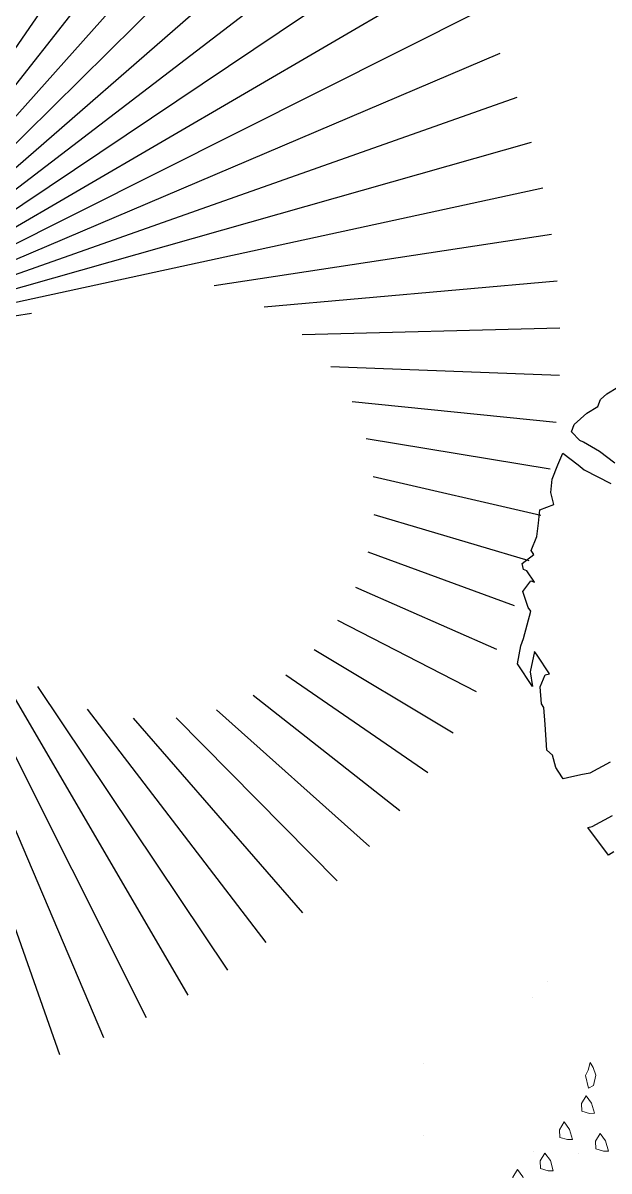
# Model space of a CAD drawing. Header units: millimetres. Extents: x 111 to 1506, y 14 to 566.
# Drawn here: x 213.442 to 214.805, y 106.657 to 109.328 of the extents above; entities that cross this region are included whole.
import ezdxf

# ---------------------------------------------------------------- set-up
doc = ezdxf.new("R2010")
doc.units = ezdxf.units.MM
doc.layers.add('ARBOLES', color=78, linetype='Continuous', lineweight=5)
doc.layers.add('fer', color=8, linetype='Continuous')
doc.layers.add('FURN', color=253, linetype='Continuous')

# ---------------------------------------------------------------- blocks, each defined once
blk = doc.blocks.new('km')
at = {"layer": 'FURN', "color": 62}
for p, q in [((1580.8433, 48.5734), (1580.8069, 48.9486)), ((1580.9287, 48.593), (1580.9164, 48.9558)), ((1581.0157, 48.5979), (1581.0261, 48.956)), ((1581.1023, 48.588), (1581.1356, 48.9494)), ((1580.7617, 48.5392), (1580.6981, 48.9346)), ((1581.1863, 48.5635), (1581.2444, 48.9359)), ((1580.6861, 48.4907), (1580.5905, 48.9138)), ((1581.2658, 48.5246), (1581.3522, 48.9156)), ((1580.6186, 48.4282), (1580.4843, 48.8863)), ((1581.3385, 48.4718), (1581.4585, 48.8886)), ((1580.5615, 48.3518), (1580.38, 48.8521)), ((1581.4023, 48.4054), (1581.5629, 48.855)), ((1581.4548, 48.3258), (1581.665, 48.8148)), ((1580.5178, 48.2614), (1580.2782, 48.8115)), ((1580.4911, 48.1556), (1580.179, 48.7646)), ((1581.4932, 48.2331), (1581.7644, 48.7684)), ((1580.489, 48.0289), (1580.083, 48.7115)), ((1581.5137, 48.1259), (1581.8606, 48.7158)), ((1580.9754, 47.2108), (1579.9906, 48.6525)), ((1581.5085, 47.9993), (1581.9534, 48.6572)), ((1580.9754, 47.2108), (1579.902, 48.5878)), ((1581.1696, 47.4623), (1582.0422, 48.593)), ((1580.9754, 47.2108), (1579.8176, 48.5177)), ((1581.2444, 47.5173), (1582.1269, 48.5232)), ((1580.9754, 47.2108), (1579.7379, 48.4424)), ((1581.3296, 47.5666), (1582.2071, 48.4483)), ((1580.9754, 47.2108), (1579.663, 48.3623)), ((1581.4229, 47.6072), (1582.2823, 48.3686)), ((1580.9754, 47.2108), (1579.5932, 48.2776)), ((1580.9754, 47.2108), (1579.529, 48.1887)), ((1580.9754, 47.2108), (1579.4704, 48.0959)), ((1580.9754, 47.2108), (1579.4178, 47.9997)), ((1580.9754, 47.2108), (1579.3714, 47.9003)), ((1580.9754, 47.2108), (1579.3312, 47.7983)), ((1580.9754, 47.2108), (1579.2976, 47.6939)), ((1580.9754, 47.2108), (1580.7084, 47.6598)), ((1580.9754, 47.2108), (1579.2706, 47.5876))]:
    blk.add_line(p, q, dxfattribs=at)
blk = doc.blocks.new('tr')
at = {"layer": 'fer', "color": 97}
for p, q in [((1379.5444, 205.4002), (1379.5027, 205.3309)), ((1379.5444, 205.4002), (1379.5027, 205.3309)), ((1379.5325, 205.4089), (1379.5444, 205.4002)), ((1379.5325, 205.4089), (1379.5444, 205.4002)), ((1379.4968, 205.3396), (1379.4551, 205.3742)), ((1379.4968, 205.3396), (1379.4551, 205.3742)), ((1379.3421, 205.3222), (1379.3837, 205.2876)), ((1379.3421, 205.3222), (1379.3837, 205.2876)), ((1379.5027, 205.3309), (1379.4968, 205.3396)), ((1379.5027, 205.3309), (1379.4968, 205.3396)), ((1379.3837, 205.2876), (1379.3956, 205.2702)), ((1379.3837, 205.2876), (1379.3956, 205.2702)), ((1379.3956, 205.2702), (1379.4135, 205.2442)), ((1379.3956, 205.2702), (1379.4135, 205.2442)), ((1379.4135, 205.2442), (1379.4194, 205.2356)), ((1379.4135, 205.2442), (1379.4135, 205.2442)), ((1379.4135, 205.2442), (1379.4194, 205.2356)), ((1379.4135, 205.2442), (1379.4135, 205.2442)), ((1379.4075, 205.2182), (1379.4016, 205.2096)), ((1379.4075, 205.2182), (1379.4016, 205.2096)), ((1379.4194, 205.2356), (1379.4075, 205.2182)), ((1379.4194, 205.2356), (1379.4075, 205.2182)), ((1379.3778, 205.1922), (1379.3718, 205.1749)), ((1379.3778, 205.1922), (1379.3718, 205.1749)), ((1379.4016, 205.2096), (1379.3778, 205.1922)), ((1379.4016, 205.2096), (1379.3778, 205.1922)), ((1379.3778, 205.1922), (1379.3778, 205.1922)), ((1379.3778, 205.1922), (1379.3778, 205.1922)), ((1379.3778, 205.1922), (1379.3778, 205.1922)), ((1379.3778, 205.1922), (1379.3778, 205.1922)), ((1379.3718, 205.1749), (1379.3182, 205.1489)), ((1379.3718, 205.1749), (1379.3182, 205.1489)), ((1379.2825, 205.1316), (1379.2766, 205.1229)), ((1379.2825, 205.1316), (1379.2766, 205.1229)), ((1379.3182, 205.1489), (1379.2825, 205.1316)), ((1379.3182, 205.1489), (1379.2825, 205.1316)), ((1379.3182, 205.1489), (1379.3182, 205.1489)), ((1379.3182, 205.1489), (1379.3182, 205.1489)), ((1379.2052, 205.1142), (1379.1754, 205.0709)), ((1379.2052, 205.1142), (1379.1754, 205.0709)), ((1379.2111, 205.1056), (1379.2052, 205.1142)), ((1379.2111, 205.1056), (1379.2052, 205.1142)), ((1379.2409, 205.1056), (1379.2111, 205.1056)), ((1379.2409, 205.1056), (1379.2111, 205.1056)), ((1379.2766, 205.1229), (1379.2409, 205.1056)), ((1379.2766, 205.1229), (1379.2409, 205.1056)), ((1378.735, 205.0103), (1378.741, 205.0796)), ((1378.735, 205.0103), (1378.741, 205.0796)), ((1379.2468, 205.0882), (1379.2111, 205.0363)), ((1379.2468, 205.0882), (1379.2111, 205.0363)), ((1379.2171, 205.0709), (1379.2468, 205.0882)), ((1379.2171, 205.0709), (1379.2468, 205.0882)), ((1378.6934, 205.0709), (1378.6815, 205.0276)), ((1378.6934, 205.0709), (1378.6815, 205.0276)), ((1379.1695, 205.0622), (1379.2171, 205.0709)), ((1379.1754, 205.0709), (1379.1695, 205.0622)), ((1379.1695, 205.0622), (1379.2171, 205.0709)), ((1379.1754, 205.0709), (1379.1695, 205.0622)), ((1378.6815, 205.0276), (1378.6755, 204.9843)), ((1378.6815, 205.0276), (1378.6755, 204.9843)), ((1379.1516, 205.0276), (1379.0862, 205.0189)), ((1379.1516, 205.0276), (1379.0862, 205.0189)), ((1379.1695, 205.0276), (1379.1516, 205.0276)), ((1379.1695, 205.0276), (1379.1516, 205.0276)), ((1379.2111, 205.0363), (1379.1695, 205.0276)), ((1379.2111, 205.0363), (1379.1695, 205.0276)), ((1378.5506, 204.9929), (1378.5268, 205.0103)), ((1378.5506, 204.9929), (1378.5268, 205.0103)), ((1378.7291, 204.9929), (1378.735, 205.0103)), ((1378.7291, 204.9929), (1378.735, 205.0103)), ((1379.0207, 205.0016), (1379.0028, 204.9756)), ((1379.0207, 205.0016), (1379.0028, 204.9756)), ((1379.0207, 204.9929), (1379.0207, 205.0016)), ((1379.0207, 204.9929), (1379.0207, 205.0016)), ((1379.0802, 205.0103), (1379.0505, 204.9843)), ((1379.0802, 205.0103), (1379.0505, 204.9843)), ((1379.0862, 205.0189), (1379.0802, 205.0103)), ((1379.0862, 205.0189), (1379.0802, 205.0103)), ((1379.0862, 205.0189), (1379.0862, 205.0189)), ((1379.0862, 205.0189), (1379.0862, 205.0189)), ((1378.5684, 204.9843), (1378.5506, 204.9929)), ((1378.5684, 204.9843), (1378.5506, 204.9929)), ((1378.5863, 204.9843), (1378.5684, 204.9843)), ((1378.5863, 204.9843), (1378.5684, 204.9843)), ((1378.6101, 204.9669), (1378.5863, 204.9843)), ((1378.6101, 204.9669), (1378.5863, 204.9843)), ((1378.6755, 204.9756), (1378.6636, 204.9496)), ((1378.6755, 204.9756), (1378.6636, 204.9496)), ((1378.6755, 204.9843), (1378.6755, 204.9756)), ((1378.6755, 204.9843), (1378.6755, 204.9756)), ((1378.7172, 204.9496), (1378.7291, 204.9929)), ((1378.7172, 204.9496), (1378.7291, 204.9929)), ((1378.8362, 204.9756), (1378.8124, 204.9583)), ((1378.8362, 204.9756), (1378.8124, 204.9583)), ((1378.86, 204.9496), (1378.8362, 204.9756)), ((1378.86, 204.9496), (1378.8362, 204.9756)), ((1378.9612, 204.9756), (1378.9552, 204.9669)), ((1378.9612, 204.9756), (1378.9552, 204.9669)), ((1378.9909, 204.9583), (1378.9612, 204.9756)), ((1378.9909, 204.9583), (1378.9612, 204.9756)), ((1379.0028, 204.9756), (1379.0028, 204.9669)), ((1379.0028, 204.9756), (1379.0028, 204.9669)), ((1379.0505, 204.9843), (1379.0207, 204.9929)), ((1379.0505, 204.9843), (1379.0207, 204.9929)), ((1379.0505, 204.9843), (1379.0505, 204.9843)), ((1379.0505, 204.9843), (1379.0505, 204.9843)), ((1379.0505, 204.9843), (1379.0505, 204.9843)), ((1379.0505, 204.9843), (1379.0505, 204.9843)), ((1378.6458, 204.9496), (1378.6101, 204.9669)), ((1378.6458, 204.9496), (1378.6101, 204.9669)), ((1378.6636, 204.9496), (1378.6458, 204.9496)), ((1378.6636, 204.9496), (1378.6458, 204.9496)), ((1378.7469, 204.9496), (1378.7172, 204.9496)), ((1378.7469, 204.9496), (1378.7172, 204.9496)), ((1378.7827, 204.9496), (1378.7469, 204.9496)), ((1378.7827, 204.9496), (1378.7469, 204.9496)), ((1378.8124, 204.9583), (1378.7827, 204.9496)), ((1378.8124, 204.9583), (1378.7827, 204.9496)), ((1378.8898, 204.9583), (1378.86, 204.9496)), ((1378.8898, 204.9583), (1378.86, 204.9496)), ((1378.9195, 204.9669), (1378.8898, 204.9583)), ((1378.9195, 204.9669), (1378.8898, 204.9583)), ((1378.9552, 204.9669), (1378.9195, 204.9669)), ((1378.9552, 204.9669), (1378.9195, 204.9669)), ((1379.0028, 204.9669), (1378.9909, 204.9583)), ((1379.0028, 204.9669), (1378.9909, 204.9583))]:
    blk.add_line(p, q, dxfattribs=at)
blk = doc.blocks.new('E1E')
at = {"layer": 'ARBOLES', "ltscale": 0.2}
for p, q in [((97.1546, 58.0293), (97.1546, 58.0293)), ((96.8535, 57.957), (96.8535, 57.957)), ((96.7329, 57.9133), (96.7329, 57.9133)), ((97.2321, 57.8433), (97.2321, 57.8433)), ((97.0189, 57.5576), (97.0189, 57.5576)), ((96.9955, 57.5021), (96.9955, 57.5021))]:
    blk.add_line(p, q, dxfattribs=at)
for points in [[(96.8485, 58.0621), (96.8709, 58.0643), (96.8796, 58.0448), (96.8753, 58.0195), (96.8536, 58.0332), (96.8355, 58.0563)], [(96.7943, 57.9912), (96.8167, 57.9934), (96.8254, 57.9739), (96.8211, 57.9486), (96.7994, 57.9623), (96.7813, 57.9854)], [(96.6715, 57.882), (96.6939, 57.8842), (96.7026, 57.8647), (96.6983, 57.8394), (96.6766, 57.8531), (96.6585, 57.8762)], [(96.7771, 57.89), (96.7995, 57.8922), (96.8082, 57.8727), (96.8038, 57.8474), (96.7821, 57.8611), (96.764, 57.8842)], [(96.7475, 57.7989), (96.7699, 57.8011), (96.7786, 57.7816), (96.7743, 57.7563), (96.7526, 57.77), (96.7345, 57.7931)], [(96.7967, 57.6883), (96.7974, 57.7042), (96.7764, 57.7339), (96.7663, 57.7216), (96.7714, 57.6927), (96.7866, 57.676), (96.7989, 57.6659)]]:
    blk.add_lwpolyline(points, close=True, dxfattribs=at)

msp = doc.modelspace()

# ---------------------------------------------------------------- block references
at = {"lineweight": 100, "rotation": 247.9147716791316}
for name, p in [('km', (763.62237, 1591.29721)), ('tr', (543.16376, 1462.94015))]:
    msp.add_blockref(name, p, dxfattribs=at)
at = {"layer": 'ARBOLES', "color": 0, "xscale": 0.8310831642732954, "yscale": 0.8310831642732954, "zscale": 0.8310831642732954, "rotation": 157.9147716791316}
msp.add_blockref('E1E', (307.3261, 121.07049), dxfattribs=at)

doc.saveas('drawing.dxf')
